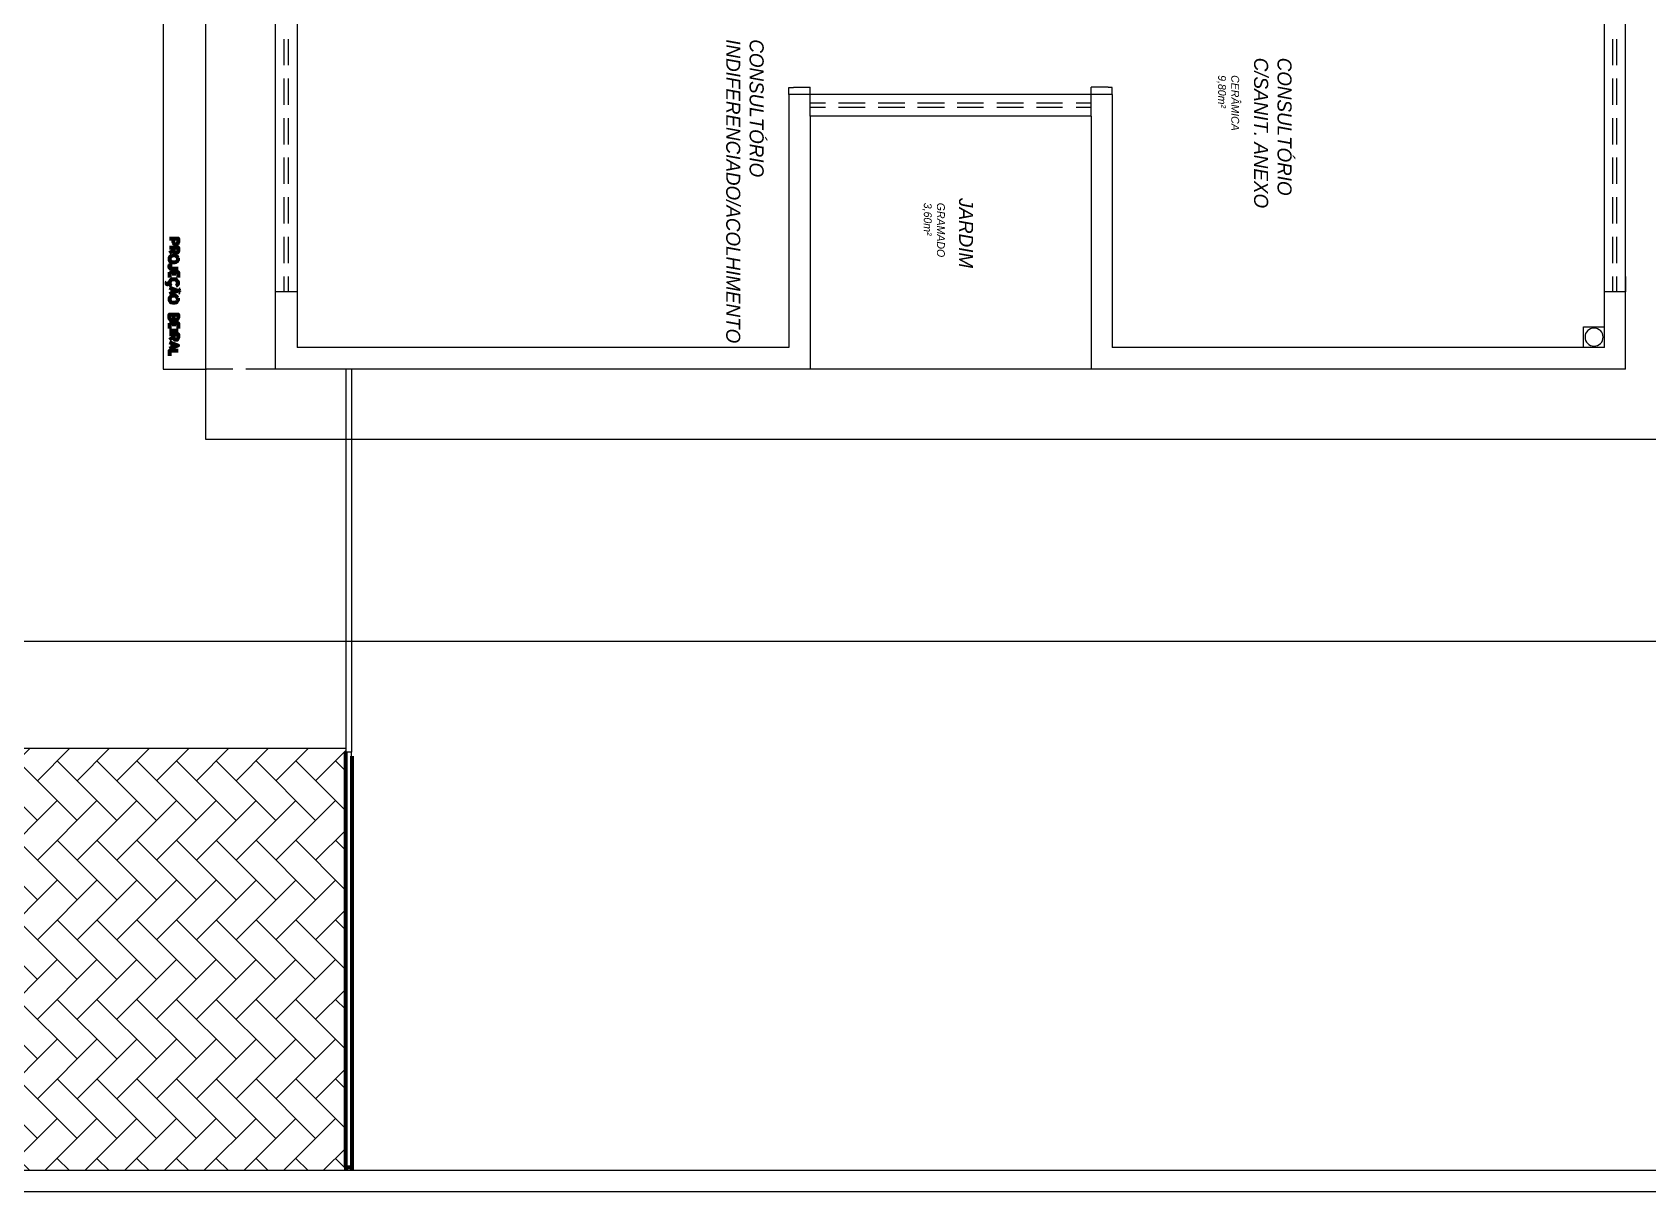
# Model space of a CAD drawing. Header units: millimetres. Extents: x 2273 to 2522, y 1034 to 1187.
# Drawn here: x 2463.04 to 2474.53, y 1034.3 to 1042.55 of the extents above; entities that cross this region are included whole.
import ezdxf

# ---------------------------------------------------------------- set-up
doc = ezdxf.new("R2010")
doc.units = ezdxf.units.MM
doc.linetypes.add('DASHEDX2', pattern=[38.1, 25.4, -12.7])
doc.layers.add('LAYER8', color=8, linetype='Continuous')
doc.layers.add('PAREDES', color=4, linetype='Continuous', lineweight=100)
doc.styles.get("Standard").update_dxf_attribs({"font": 'arial.ttf'})

# ---------------------------------------------------------------- blocks, each defined once
blk = doc.blocks.new('IO')
at = {"layer": 'PAREDES', "color": 0, "linetype": 'Continuous'}
for points in [[(84.53, 148.725), (84.53, 148.786), (84.559, 148.786), (84.565, 148.783), (84.571, 148.78), (84.574, 148.775), (84.574, 148.766), (84.571, 148.76), (84.565, 148.757), (84.559, 148.754), (84.53, 148.754)], [(84.595, 148.725), (84.595, 148.786), (84.618, 148.786), (84.63, 148.783), (84.633, 148.78), (84.636, 148.775), (84.636, 148.769), (84.633, 148.763), (84.63, 148.76), (84.618, 148.757), (84.595, 148.757)], [(84.615, 148.757), (84.636, 148.725)], [(84.671, 148.786), (84.665, 148.783), (84.659, 148.777), (84.656, 148.772), (84.653, 148.763), (84.653, 148.748), (84.656, 148.739), (84.659, 148.733), (84.665, 148.727), (84.671, 148.725), (84.683, 148.725), (84.689, 148.727), (84.695, 148.733), (84.698, 148.739), (84.7, 148.748), (84.7, 148.763), (84.698, 148.772), (84.695, 148.777), (84.689, 148.783), (84.683, 148.786), (84.671, 148.786)], [(84.748, 148.786), (84.748, 148.739), (84.742, 148.73), (84.742, 148.727), (84.733, 148.725), (84.727, 148.725), (84.721, 148.727), (84.718, 148.73), (84.715, 148.739), (84.715, 148.745)], [(84.771, 148.725), (84.771, 148.786), (84.809, 148.786)], [(84.771, 148.757), (84.795, 148.757)], [(84.868, 148.772), (84.865, 148.777), (84.859, 148.783), (84.853, 148.786), (84.842, 148.786), (84.836, 148.783), (84.83, 148.777), (84.824, 148.772), (84.824, 148.763), (84.824, 148.748), (84.824, 148.739), (84.83, 148.733), (84.836, 148.727), (84.842, 148.725), (84.853, 148.725), (84.859, 148.727), (84.865, 148.733), (84.868, 148.739)], [(84.88, 148.725), (84.903, 148.786), (84.927, 148.725)], [(84.889, 148.789), (84.892, 148.795)], [(84.898, 148.795), (84.889, 148.795)], [(84.889, 148.745), (84.918, 148.745)], [(84.9, 148.795), (84.903, 148.792)], [(84.903, 148.795), (84.909, 148.795)], [(84.912, 148.792), (84.915, 148.801)], [(84.956, 148.786), (84.953, 148.783), (84.945, 148.777), (84.942, 148.772), (84.939, 148.763), (84.939, 148.748), (84.942, 148.739), (84.945, 148.733), (84.953, 148.727), (84.956, 148.725), (84.968, 148.725), (84.974, 148.727), (84.983, 148.733), (84.983, 148.739), (84.986, 148.748), (84.986, 148.763), (84.983, 148.772), (84.983, 148.777), (84.974, 148.783), (84.968, 148.786), (84.956, 148.786)], [(85.095, 148.757), (85.106, 148.754), (85.109, 148.751), (85.112, 148.745), (85.112, 148.736), (85.109, 148.73), (85.106, 148.727), (85.095, 148.725), (85.071, 148.725), (85.071, 148.786), (85.095, 148.786), (85.106, 148.783), (85.109, 148.78), (85.112, 148.775), (85.112, 148.769), (85.109, 148.763), (85.106, 148.76), (85.095, 148.757), (85.071, 148.757)], [(85.133, 148.725), (85.133, 148.786), (85.171, 148.786)], [(85.133, 148.757), (85.156, 148.757)], [(85.189, 148.786), (85.189, 148.725)], [(85.212, 148.725), (85.212, 148.786), (85.239, 148.786), (85.248, 148.783), (85.253, 148.78), (85.253, 148.775), (85.253, 148.769), (85.253, 148.763), (85.248, 148.76), (85.239, 148.757), (85.212, 148.757)], [(85.233, 148.757), (85.253, 148.725)], [(85.268, 148.725), (85.292, 148.786), (85.315, 148.725)], [(85.277, 148.745), (85.306, 148.745)], [(85.33, 148.786), (85.33, 148.725), (85.365, 148.725)], [(84.771, 148.725), (84.809, 148.725)], [(84.842, 148.707), (84.845, 148.704), (84.853, 148.704), (84.856, 148.707), (84.856, 148.713), (84.853, 148.716), (84.848, 148.716), (84.848, 148.725)], [(85.133, 148.725), (85.171, 148.725)]]:
    blk.add_lwpolyline(points, dxfattribs=at)
blk = doc.blocks.new('PT')
at = {"layer": 'PAREDES', "color": 0, "linetype": 'Continuous'}
for points in [[(88.215, 150.022), (91.139, 150.022)], [(91.139, 149.98), (91.139, 150.022), (91.162, 150.022)], [(91.139, 149.98), (88.186, 149.98)], [(91.139, 149.98), (91.162, 149.98)]]:
    blk.add_lwpolyline(points, dxfattribs=at)

msp = doc.modelspace()

# ---------------------------------------------------------------- hatches: boundary and pattern name
at = {"layer": 'LAYER8', "linetype": 'Continuous'}
h = msp.add_hatch(dxfattribs=at)
h.set_pattern_fill('AR-HBONE', color=252, scale=0.05, angle=-90, style=0)
h.set_pattern_definition([(315, (2315.29183, 1125.61656), (0.28284271, -5e-17), [0.6, -0.2]), (45, (2315.43325, 1125.47514), (0.28284271, -5e-17), [0.6, -0.2])])
h.paths.add_polyline_path([(2465.272, 1034.454), (2465.272, 1034.478), (2465.272, 1037.431), (2465.272, 1037.457), (2457.769, 1037.457), (2457.769, 1034.454)])
h.paths.add_polyline_path([(2461.566, 1036.363), (2461.566, 1035.635), (2461.769, 1035.635), (2461.769, 1036.363)], flags=24)
h.paths.add_polyline_path([(2461.767, 1036.601), (2461.767, 1035.673), (2461.917, 1035.673), (2461.917, 1036.601)], flags=24)

# ---------------------------------------------------------------- linework, layer by layer
at = {"color": 1}
msp.add_line((2454.769, 1038.222), (2514.769, 1038.222), dxfattribs=at)
at = {"layer": 'LAYER8', "linetype": 'DASHEDX2'}
msp.add_line((2463.972, 1045.61), (2463.972, 1040.157), dxfattribs=at)
at = {"layer": 'LAYER8', "linetype": 'ByBlock'}
for p, q in [((2468.575, 1041.957), (2468.575, 1042.11)), ((2470.575, 1041.957), (2470.575, 1042.11)), ((2463.972, 1040.157), (2464.281, 1040.157)), ((2465.313, 1037.401), (2465.313, 1037.431))]:
    msp.add_line(p, q, dxfattribs=at)
at = {"layer": 'LAYER8', "linetype": 'Continuous'}
for points in [[(2474.378, 1040.157), (2474.378, 1049.863)], [(2464.772, 1040.157), (2464.772, 1045.61)], [(2474.228, 1040.31), (2474.228, 1044.86)], [(2468.575, 1043.107), (2464.925, 1043.107), (2464.925, 1040.31)], [(2468.425, 1042.11), (2468.425, 1040.31)], [(2470.725, 1042.11), (2468.425, 1042.11)], [(2470.725, 1042.11), (2470.725, 1040.31)], [(2468.575, 1041.957), (2468.575, 1040.157)], [(2470.575, 1041.957), (2468.575, 1041.957)], [(2470.575, 1041.957), (2470.575, 1040.157)], [(2464.925, 1040.816), (2464.925, 1040.707), (2464.772, 1040.707)], [(2468.425, 1040.31), (2464.925, 1040.31)], [(2474.228, 1040.31), (2470.725, 1040.31)], [(2468.575, 1040.157), (2464.772, 1040.157)], [(2465.272, 1040.157), (2465.272, 1037.431)], [(2465.313, 1040.157), (2465.313, 1037.431)], [(2470.575, 1040.157), (2468.575, 1040.157)], [(2474.378, 1040.157), (2470.575, 1040.157)], [(2465.313, 1037.431), (2465.272, 1037.431)], [(2488.381, 1034.454), (2460.769, 1034.454)], [(2488.534, 1034.304), (2460.769, 1034.304)]]:
    msp.add_lwpolyline(points, dxfattribs=at)
at = {"layer": 'LAYER8', "color": 0, "linetype": 'Continuous'}
for points in [[(2464.275, 1039.657), (2464.275, 1045.11)], [(2464.834, 1042.319), (2464.834, 1042.504)], [(2464.863, 1042.319), (2464.863, 1042.504)], [(2474.287, 1042.319), (2474.287, 1042.504)], [(2474.316, 1042.319), (2474.316, 1042.504)], [(2464.834, 1042.037), (2464.834, 1042.225)], [(2464.863, 1042.037), (2464.863, 1042.225)], [(2468.425, 1042.16), (2468.458, 1042.16), (2468.458, 1042.163), (2468.575, 1042.163)], [(2468.425, 1042.11), (2468.425, 1042.16)], [(2468.575, 1042.11), (2468.575, 1042.163)], [(2470.575, 1042.11), (2470.575, 1042.163)], [(2470.725, 1042.16), (2470.696, 1042.16), (2470.696, 1042.163), (2470.575, 1042.163)], [(2470.725, 1042.11), (2470.725, 1042.16)], [(2474.287, 1042.037), (2474.287, 1042.225)], [(2474.316, 1042.037), (2474.316, 1042.225)], [(2468.684, 1042.048), (2468.575, 1042.048)], [(2468.684, 1042.019), (2468.575, 1042.019)], [(2468.966, 1042.048), (2468.778, 1042.048)], [(2468.966, 1042.019), (2468.778, 1042.019)], [(2469.249, 1042.048), (2469.06, 1042.048)], [(2469.249, 1042.019), (2469.06, 1042.019)], [(2469.531, 1042.048), (2469.34, 1042.048)], [(2469.531, 1042.019), (2469.34, 1042.019)], [(2469.81, 1042.048), (2469.622, 1042.048)], [(2469.81, 1042.019), (2469.622, 1042.019)], [(2470.093, 1042.048), (2469.905, 1042.048)], [(2470.093, 1042.019), (2469.905, 1042.019)], [(2470.372, 1042.048), (2470.187, 1042.048)], [(2470.372, 1042.019), (2470.187, 1042.019)], [(2470.575, 1042.048), (2470.469, 1042.048)], [(2470.575, 1042.019), (2470.469, 1042.019)], [(2464.834, 1041.754), (2464.834, 1041.943)], [(2464.863, 1041.754), (2464.863, 1041.943)], [(2474.287, 1041.754), (2474.287, 1041.943)], [(2474.316, 1041.754), (2474.316, 1041.943)], [(2464.834, 1041.475), (2464.834, 1041.663)], [(2464.863, 1041.475), (2464.863, 1041.663)], [(2474.287, 1041.475), (2474.287, 1041.663)], [(2474.316, 1041.475), (2474.316, 1041.663)], [(2464.834, 1041.193), (2464.834, 1041.381)], [(2464.863, 1041.193), (2464.863, 1041.381)], [(2474.287, 1041.193), (2474.287, 1041.381)], [(2474.316, 1041.193), (2474.316, 1041.381)], [(2464.834, 1040.91), (2464.834, 1041.098)], [(2464.863, 1040.91), (2464.863, 1041.098)], [(2474.287, 1040.91), (2474.287, 1041.098)], [(2474.316, 1040.91), (2474.316, 1041.098)], [(2464.772, 1040.707), (2464.772, 1040.816)], [(2464.834, 1040.707), (2464.834, 1040.816)], [(2464.863, 1040.707), (2464.863, 1040.816)], [(2474.228, 1040.707), (2474.228, 1040.816)], [(2474.378, 1040.816), (2474.378, 1040.707), (2474.228, 1040.707)], [(2474.287, 1040.707), (2474.287, 1040.816)], [(2474.316, 1040.707), (2474.316, 1040.816)], [(2474.078, 1040.31), (2474.078, 1040.457), (2474.228, 1040.457)], [(2474.219, 1040.384), (2474.216, 1040.398), (2474.213, 1040.41), (2474.208, 1040.419), (2474.199, 1040.431), (2474.19, 1040.437), (2474.178, 1040.443), (2474.166, 1040.448), (2474.155, 1040.448), (2474.14, 1040.448), (2474.128, 1040.443), (2474.116, 1040.437), (2474.108, 1040.431), (2474.099, 1040.419), (2474.093, 1040.41), (2474.09, 1040.398), (2474.09, 1040.384), (2474.09, 1040.372), (2474.093, 1040.36), (2474.099, 1040.348), (2474.108, 1040.34), (2474.116, 1040.331), (2474.128, 1040.325), (2474.14, 1040.322), (2474.155, 1040.319), (2474.166, 1040.322), (2474.178, 1040.325), (2474.19, 1040.331), (2474.199, 1040.34), (2474.208, 1040.348), (2474.213, 1040.36), (2474.216, 1040.372), (2474.219, 1040.384)], [(2465.884, 1040.31), (2465.284, 1040.31)], [(2464.469, 1040.157), (2464.281, 1040.157)], [(2464.772, 1040.157), (2464.56, 1040.157)], [(2474.878, 1039.657), (2464.275, 1039.657)], [(2465.272, 1037.457), (2457.769, 1037.457), (2454.769, 1037.457)], [(2464.925, 1037.457), (2464.925, 1037.457)]]:
    msp.add_lwpolyline(points, dxfattribs=at)

# ---------------------------------------------------------------- block references
at = {"layer": 'LAYER8', "linetype": 'ByBlock', "rotation": 270}
for name in ['IO', 'PT']:
    msp.add_blockref(name, (2315.292, 1125.617), dxfattribs=at)

# ---------------------------------------------------------------- texts
at = {"layer": 'LAYER8', "color": 0, "linetype": 'Continuous', "width": 1.59152, "attachment_point": 1, "rotation": 270}
for s, insert, char_height in [('{\\fHarlow Solid Italic|b0|i0|c0|p82;CONSULTÓRIO\\PINDIFERENCIADO/ACOLHIMENTO}', (2468.245, 1042.503), 0.1), ('{\\fHarlow Solid Italic|b0|i0|c0|p82;CONSULTÓRIO \\PC/SANIT. ANEXO}', (2472.001, 1042.372), 0.1), ('{\\fHarlow Solid Italic|b0|i0|c0|p82;CERÂMICA\\P9,80m²}', (2471.628, 1042.248), 0.05604), ('{\\fHarlow Solid Italic|b0|i0|c0|p82;GRAMADO\\P3,60m²}', (2469.534, 1041.34), 0.05604), ('{\\fHarlow Solid Italic|b0|i0|c0|p82;JARDIM}', (2469.735, 1041.373), 0.1)]:
    msp.add_mtext(s, dxfattribs=dict(at, insert=insert, char_height=char_height))

doc.saveas('drawing.dxf')
